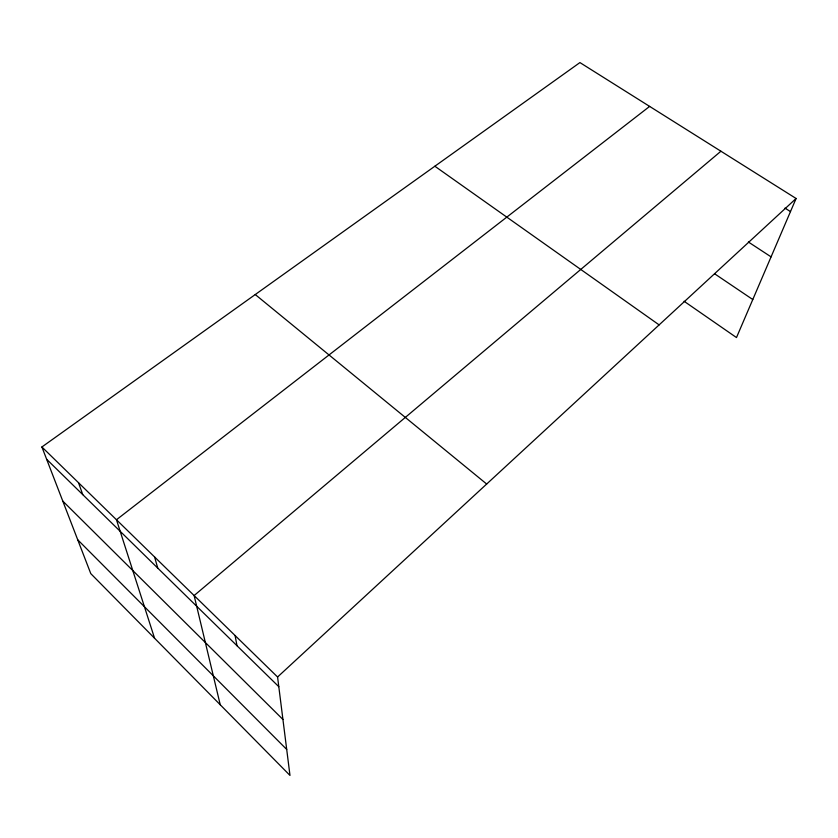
<?xml version="1.0" encoding="UTF-8"?>
<svg xmlns="http://www.w3.org/2000/svg" width="838" height="838" viewBox="0 0 838 838"><rect width="100%" height="100%" fill="white"/><g stroke="black" fill="none" stroke-linecap="round" stroke-linejoin="round"><path stroke-width="1.26" d="M41.9 446.979L277.577 676.999L289.979 775.422L90.787 573.632L41.9 446.979L579.927 62.578L796.1 198.491L736.487 337.557L684.07 301.261M277.577 676.999L796.1 198.491M720.921 151.228L194.123 595.546L220.247 704.789M649.628 106.405L116.461 519.749L154.569 638.252M784.965 208.096L790.485 211.595M748.376 242.004L771.075 256.868M714.594 273.764L752.786 299.533M434.859 166.228L659.129 324.893M255.255 294.547L486.679 484.029M46.635 459.245L278.803 686.689M62.787 501.093L282.93 719.475M77.714 539.777L286.711 749.444M78.521 482.73L82.763 494.64M154.601 556.977L157.754 568.112M235.08 635.518L236.997 645.731"/></g></svg>
